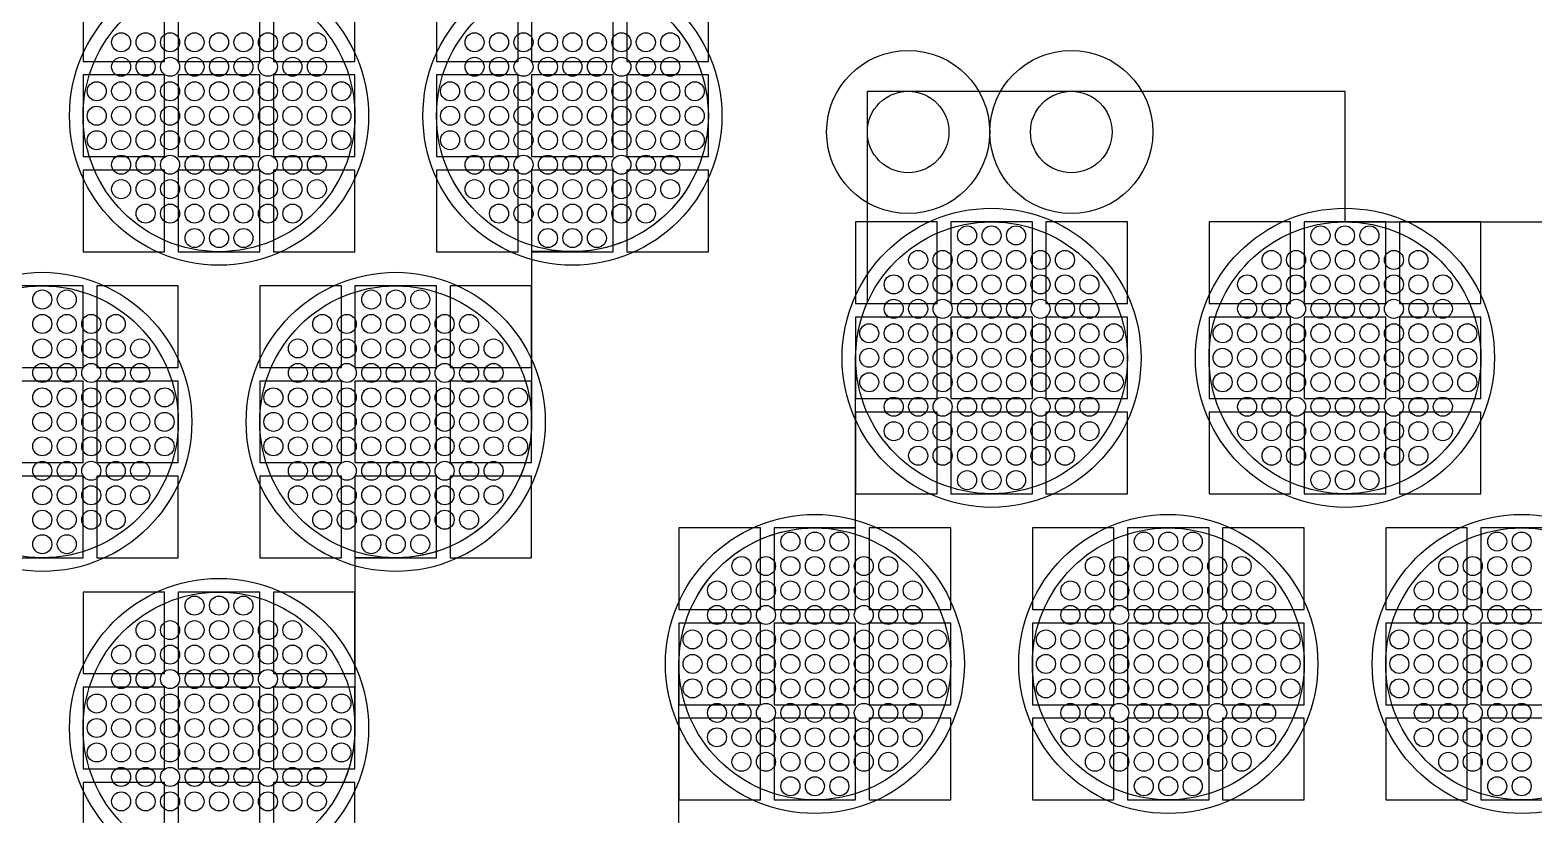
# Model space of a CAD drawing. Extents: x -49 to 54, y -38 to 38.
# Drawn here: x 8.77 to 14.3, y 8.43 to 11.31 of the extents above; entities that cross this region are included whole.
import ezdxf

# ---------------------------------------------------------------- set-up
doc = ezdxf.new("R2010")
doc.units = 0
for name, color, linetype in [('ADHESIVE_VIA_OPENINGS', 30, 'CONTINUOUS'), ('BACK_LAYER', 5, 'CONTINUOUS'), ('COND_LAYER_LOWER_ELECTRODE', 6, 'CONTINUOUS'), ('CONDUCTIVE_LAYER_BACK_LAYER', 2, 'CONTINUOUS'), ('EMITTER', 3, 'CONTINUOUS'), ('LOWER_ELECTRODE', 1, 'CONTINUOUS'), ('SUBSTRATE_VIA', 4, 'CONTINUOUS')]:
    doc.layers.add(name, color=color, linetype=linetype)

msp = doc.modelspace()

# ---------------------------------------------------------------- linework, layer by layer
at = {"layer": 'ADHESIVE_VIA_OPENINGS'}
for centre in [(11.9977, 10.9366), (12.5977, 10.9366)]:
    msp.add_circle(centre, 0.3, dxfattribs=at)
at = {"layer": 'BACK_LAYER'}
for points in [[(8.9628, 11.1965), (9.2628, 11.1965), (9.2628, 11.4965), (8.9628, 11.4965)], [(9.3128, 11.1965), (9.6128, 11.1965), (9.6128, 11.4965), (9.3128, 11.4965)], [(9.6628, 11.1965), (9.9628, 11.1965), (9.9628, 11.4965), (9.6628, 11.4965)], [(10.2628, 11.1965), (10.5628, 11.1965), (10.5628, 11.4965), (10.2628, 11.4965)], [(10.6128, 11.1965), (10.9128, 11.1965), (10.9128, 11.4965), (10.6128, 11.4965)], [(10.9628, 11.1965), (11.2628, 11.1965), (11.2628, 11.4965), (10.9628, 11.4965)], [(8.9628, 10.8465), (9.2628, 10.8465), (9.2628, 11.1465), (8.9628, 11.1465)], [(9.3128, 10.8465), (9.6128, 10.8465), (9.6128, 11.1465), (9.3128, 11.1465)], [(9.6628, 10.8465), (9.9628, 10.8465), (9.9628, 11.1465), (9.6628, 11.1465)], [(10.2628, 10.8465), (10.5628, 10.8465), (10.5628, 11.1465), (10.2628, 11.1465)], [(10.6128, 10.8465), (10.9128, 10.8465), (10.9128, 11.1465), (10.6128, 11.1465)], [(10.9628, 10.8465), (11.2628, 10.8465), (11.2628, 11.1465), (10.9628, 11.1465)], [(8.9628, 10.4965), (9.2628, 10.4965), (9.2628, 10.7965), (8.9628, 10.7965)], [(9.3128, 10.4965), (9.6128, 10.4965), (9.6128, 10.7965), (9.3128, 10.7965)], [(9.6628, 10.4965), (9.9628, 10.4965), (9.9628, 10.7965), (9.6628, 10.7965)], [(10.2628, 10.4965), (10.5628, 10.4965), (10.5628, 10.7965), (10.2628, 10.7965)], [(10.6128, 10.4965), (10.9128, 10.4965), (10.9128, 10.7965), (10.6128, 10.7965)], [(10.9628, 10.4965), (11.2628, 10.4965), (11.2628, 10.7965), (10.9628, 10.7965)], [(11.8046, 10.3063), (12.1046, 10.3063), (12.1046, 10.6063), (11.8046, 10.6063)], [(12.1546, 10.3063), (12.4546, 10.3063), (12.4546, 10.6063), (12.1546, 10.6063)], [(12.5046, 10.3063), (12.8046, 10.3063), (12.8046, 10.6063), (12.5046, 10.6063)], [(13.1046, 10.3063), (13.4046, 10.3063), (13.4046, 10.6063), (13.1046, 10.6063)], [(13.4546, 10.3063), (13.7546, 10.3063), (13.7546, 10.6063), (13.4546, 10.6063)], [(13.8046, 10.3063), (14.1046, 10.3063), (14.1046, 10.6063), (13.8046, 10.6063)], [(8.6628, 10.0707), (8.9628, 10.0707), (8.9628, 10.3707), (8.6628, 10.3707)], [(9.0128, 10.0707), (9.3128, 10.0707), (9.3128, 10.3707), (9.0128, 10.3707)], [(9.6128, 10.0707), (9.9128, 10.0707), (9.9128, 10.3707), (9.6128, 10.3707)], [(9.9628, 10.0707), (10.2628, 10.0707), (10.2628, 10.3707), (9.9628, 10.3707)], [(10.3128, 10.0707), (10.6128, 10.0707), (10.6128, 10.3707), (10.3128, 10.3707)], [(11.8046, 9.9563), (12.1046, 9.9563), (12.1046, 10.2563), (11.8046, 10.2563)], [(12.1546, 9.9563), (12.4546, 9.9563), (12.4546, 10.2563), (12.1546, 10.2563)], [(12.5046, 9.9563), (12.8046, 9.9563), (12.8046, 10.2563), (12.5046, 10.2563)], [(13.1046, 9.9563), (13.4046, 9.9563), (13.4046, 10.2563), (13.1046, 10.2563)], [(13.4546, 9.9563), (13.7546, 9.9563), (13.7546, 10.2563), (13.4546, 10.2563)], [(13.8046, 9.9563), (14.1046, 9.9563), (14.1046, 10.2563), (13.8046, 10.2563)], [(8.6628, 9.7207), (8.9628, 9.7207), (8.9628, 10.0207), (8.6628, 10.0207)], [(9.0128, 9.7207), (9.3128, 9.7207), (9.3128, 10.0207), (9.0128, 10.0207)], [(9.6128, 9.7207), (9.9128, 9.7207), (9.9128, 10.0207), (9.6128, 10.0207)], [(9.9628, 9.7207), (10.2628, 9.7207), (10.2628, 10.0207), (9.9628, 10.0207)], [(10.3128, 9.7207), (10.6128, 9.7207), (10.6128, 10.0207), (10.3128, 10.0207)], [(11.8046, 9.6063), (12.1046, 9.6063), (12.1046, 9.9063), (11.8046, 9.9063)], [(12.1546, 9.6063), (12.4546, 9.6063), (12.4546, 9.9063), (12.1546, 9.9063)], [(12.5046, 9.6063), (12.8046, 9.6063), (12.8046, 9.9063), (12.5046, 9.9063)], [(13.1046, 9.6063), (13.4046, 9.6063), (13.4046, 9.9063), (13.1046, 9.9063)], [(13.4546, 9.6063), (13.7546, 9.6063), (13.7546, 9.9063), (13.4546, 9.9063)], [(13.8046, 9.6063), (14.1046, 9.6063), (14.1046, 9.9063), (13.8046, 9.9063)], [(8.6628, 9.3707), (8.9628, 9.3707), (8.9628, 9.6707), (8.6628, 9.6707)], [(9.0128, 9.3707), (9.3128, 9.3707), (9.3128, 9.6707), (9.0128, 9.6707)], [(9.6128, 9.3707), (9.9128, 9.3707), (9.9128, 9.6707), (9.6128, 9.6707)], [(9.9628, 9.3707), (10.2628, 9.3707), (10.2628, 9.6707), (9.9628, 9.6707)], [(10.3128, 9.3707), (10.6128, 9.3707), (10.6128, 9.6707), (10.3128, 9.6707)], [(11.1546, 9.1805), (11.4546, 9.1805), (11.4546, 9.4805), (11.1546, 9.4805)], [(11.5046, 9.1805), (11.8046, 9.1805), (11.8046, 9.4805), (11.5046, 9.4805)], [(11.8546, 9.1805), (12.1546, 9.1805), (12.1546, 9.4805), (11.8546, 9.4805)], [(12.4546, 9.1805), (12.7546, 9.1805), (12.7546, 9.4805), (12.4546, 9.4805)], [(12.8046, 9.1805), (13.1046, 9.1805), (13.1046, 9.4805), (12.8046, 9.4805)], [(13.1546, 9.1805), (13.4546, 9.1805), (13.4546, 9.4805), (13.1546, 9.4805)], [(13.7546, 9.1805), (14.0546, 9.1805), (14.0546, 9.4805), (13.7546, 9.4805)], [(14.1046, 9.1805), (14.4046, 9.1805), (14.4046, 9.4805), (14.1046, 9.4805)], [(8.9628, 8.9448), (9.2628, 8.9448), (9.2628, 9.2448), (8.9628, 9.2448)], [(9.3128, 8.9448), (9.6128, 8.9448), (9.6128, 9.2448), (9.3128, 9.2448)], [(9.6628, 8.9448), (9.9628, 8.9448), (9.9628, 9.2448), (9.6628, 9.2448)], [(11.1546, 8.8305), (11.4546, 8.8305), (11.4546, 9.1305), (11.1546, 9.1305)], [(11.5046, 8.8305), (11.8046, 8.8305), (11.8046, 9.1305), (11.5046, 9.1305)], [(11.8546, 8.8305), (12.1546, 8.8305), (12.1546, 9.1305), (11.8546, 9.1305)], [(12.4546, 8.8305), (12.7546, 8.8305), (12.7546, 9.1305), (12.4546, 9.1305)], [(12.8046, 8.8305), (13.1046, 8.8305), (13.1046, 9.1305), (12.8046, 9.1305)], [(13.1546, 8.8305), (13.4546, 8.8305), (13.4546, 9.1305), (13.1546, 9.1305)], [(13.7546, 8.8305), (14.0546, 8.8305), (14.0546, 9.1305), (13.7546, 9.1305)], [(14.1046, 8.8305), (14.4046, 8.8305), (14.4046, 9.1305), (14.1046, 9.1305)], [(8.9628, 8.5948), (9.2628, 8.5948), (9.2628, 8.8948), (8.9628, 8.8948)], [(9.3128, 8.5948), (9.6128, 8.5948), (9.6128, 8.8948), (9.3128, 8.8948)], [(9.6628, 8.5948), (9.9628, 8.5948), (9.9628, 8.8948), (9.6628, 8.8948)], [(11.1546, 8.4805), (11.4546, 8.4805), (11.4546, 8.7805), (11.1546, 8.7805)], [(11.5046, 8.4805), (11.8046, 8.4805), (11.8046, 8.7805), (11.5046, 8.7805)], [(11.8546, 8.4805), (12.1546, 8.4805), (12.1546, 8.7805), (11.8546, 8.7805)], [(12.4546, 8.4805), (12.7546, 8.4805), (12.7546, 8.7805), (12.4546, 8.7805)], [(12.8046, 8.4805), (13.1046, 8.4805), (13.1046, 8.7805), (12.8046, 8.7805)], [(13.1546, 8.4805), (13.4546, 8.4805), (13.4546, 8.7805), (13.1546, 8.7805)], [(13.7546, 8.4805), (14.0546, 8.4805), (14.0546, 8.7805), (13.7546, 8.7805)], [(14.1046, 8.4805), (14.4046, 8.4805), (14.4046, 8.7805), (14.1046, 8.7805)], [(8.9628, 8.2448), (9.2628, 8.2448), (9.2628, 8.5448), (8.9628, 8.5448)], [(9.3128, 8.2448), (9.6128, 8.2448), (9.6128, 8.5448), (9.3128, 8.5448)], [(9.6628, 8.2448), (9.9628, 8.2448), (9.9628, 8.5448), (9.6628, 8.5448)]]:
    msp.add_lwpolyline(points, close=True, dxfattribs=at)
at = {"layer": 'COND_LAYER_LOWER_ELECTRODE'}
for centre in [(9.4628, 10.9965), (10.7628, 10.9965), (12.3046, 10.1063), (13.6046, 10.1063), (8.8128, 9.8707), (10.1128, 9.8707), (11.6546, 8.9805), (12.9546, 8.9805), (14.2546, 8.9805), (9.4628, 8.7448)]:
    msp.add_circle(centre, 0.55, dxfattribs=at)
at = {"layer": 'CONDUCTIVE_LAYER_BACK_LAYER'}
for points in [[(11.1401, 11.3246), (11.1528, 11.3094), (11.1649, 11.2936), (11.1764, 11.2774), (11.1873, 11.2607), (11.1974, 11.2436), (11.2069, 11.2262), (11.2157, 11.2083), (11.2238, 11.1901), (11.2311, 11.1717), (11.2377, 11.1529), (11.2435, 11.1339), (11.2486, 11.1147), (11.2529, 11.0953), (11.2565, 11.0757), (11.2592, 11.056), (11.2612, 11.0362), (11.2624, 11.0164), (11.2628, 10.9965), (11.2624, 10.9766), (11.2612, 10.9568), (11.2592, 10.937), (11.2565, 10.9173), (11.2529, 10.8977), (11.2486, 10.8783), (11.2435, 10.8591), (11.2377, 10.8401), (11.2311, 10.8213), (11.2238, 10.8029), (11.2157, 10.7847), (11.2069, 10.7669), (11.1974, 10.7494), (11.1873, 10.7323), (11.1764, 10.7156), (11.1649, 10.6994), (11.1528, 10.6837), (11.1401, 10.6684), (11.1267, 10.6537), (11.1128, 10.6395), (11.0983, 10.6258), (11.0833, 10.6128), (11.0678, 10.6003), (11.0518, 10.5885), (11.0354, 10.5773), (11.0185, 10.5668), (11.0012, 10.557), (10.9836, 10.5479), (10.9656, 10.5395), (10.9472, 10.5318), (10.9286, 10.5248), (10.9097, 10.5186), (10.8906, 10.5131), (10.8713, 10.5084), (10.8518, 10.5045), (10.8322, 10.5013), (10.8124, 10.499), (10.7926, 10.4974), (10.7727, 10.4966), (10.6128, 10.4966), (10.6128, 9.8707), (10.6124, 9.8508), (10.6112, 9.8309), (10.6092, 9.8112), (10.6065, 9.7915), (10.6029, 9.7719), (10.5986, 9.7525), (10.5935, 9.7333), (10.5877, 9.7143), (10.5811, 9.6955), (10.5738, 9.677), (10.5657, 9.6589), (10.5569, 9.641), (10.5474, 9.6235), (10.5373, 9.6065), (10.5264, 9.5898), (10.5149, 9.5736), (10.5028, 9.5578), (10.4901, 9.5426), (10.4767, 9.5278), (10.4628, 9.5136), (10.4483, 9.5), (10.4333, 9.4869), (10.4178, 9.4745), (10.4018, 9.4627), (10.3854, 9.4515), (10.3685, 9.441), (10.3512, 9.4312), (10.3336, 9.4221), (10.3156, 9.4136), (10.2972, 9.4059), (10.2786, 9.399), (10.2597, 9.3927), (10.2406, 9.3873), (10.2213, 9.3826), (10.2018, 9.3787), (10.1822, 9.3755), (10.1624, 9.3731), (10.1426, 9.3716), (10.1227, 9.3708), (9.9628, 9.3708), (9.9628, 8.7448), (9.9624, 8.725), (9.9612, 8.7051), (9.9592, 8.6853), (9.9565, 8.6656), (9.9529, 8.6461), (9.9486, 8.6267), (9.9435, 8.6074), (9.9377, 8.5884), (9.9311, 8.5697), (9.9238, 8.5512), (9.9157, 8.533), (9.9069, 8.5152), (9.8974, 8.4977), (9.8873, 8.4806), (9.8764, 8.464), (9.8649, 8.4477), (9.8528, 8.432), (9.8401, 8.4167)], [(11.1546, 8.3545), (11.1546, 8.9805), (11.155, 9.0004), (11.1562, 9.0202), (11.1582, 9.04), (11.161, 9.0597), (11.1645, 9.0792), (11.1688, 9.0987), (11.1739, 9.1179), (11.1797, 9.1369), (11.1863, 9.1556), (11.1937, 9.1741), (11.2017, 9.1923), (11.2105, 9.2101), (11.22, 9.2276), (11.2302, 9.2447), (11.241, 9.2614), (11.2525, 9.2776), (11.2646, 9.2933), (11.2774, 9.3086), (11.2907, 9.3233), (11.3046, 9.3375), (11.3191, 9.3512), (11.3341, 9.3642), (11.3496, 9.3767), (11.3656, 9.3885), (11.382, 9.3996), (11.3989, 9.4101), (11.4162, 9.42), (11.4339, 9.4291), (11.4519, 9.4375), (11.4702, 9.4452), (11.4888, 9.4522), (11.5077, 9.4584), (11.5268, 9.4639), (11.5462, 9.4686), (11.5656, 9.4725), (11.5853, 9.4756), (11.605, 9.478), (11.6248, 9.4796), (11.6447, 9.4804), (11.8046, 9.4804), (11.8046, 10.1063), (11.805, 10.1262), (11.8062, 10.146), (11.8082, 10.1658), (11.811, 10.1855), (11.8145, 10.2051), (11.8188, 10.2245), (11.8239, 10.2437), (11.8297, 10.2627), (11.8363, 10.2815), (11.8437, 10.2999), (11.8477, 10.3091), (11.8477, 11.0866), (13.6046, 11.0866), (13.6046, 10.6062), (14.9146, 10.6062)]]:
    msp.add_lwpolyline(points, dxfattribs=at)
at = {"layer": 'EMITTER'}
for centre in [(9.4628, 10.9965), (10.7628, 10.9965), (12.3046, 10.1063), (13.6046, 10.1063), (8.8128, 9.8707), (10.1128, 9.8707), (11.6546, 8.9805), (12.9546, 8.9805), (14.2546, 8.9805), (9.4628, 8.7448)]:
    msp.add_circle(centre, 0.5, dxfattribs=at)
at = {"layer": 'LOWER_ELECTRODE'}
for centre in [(9.1028, 11.2665), (9.1928, 11.2665), (9.2828, 11.2665), (9.3728, 11.2665), (9.4628, 11.2665), (9.5528, 11.2665), (9.6428, 11.2665), (9.7328, 11.2665), (9.8228, 11.2665), (10.4028, 11.2665), (10.4928, 11.2665), (10.5828, 11.2665), (10.6728, 11.2665), (10.7628, 11.2665), (10.8528, 11.2665), (10.9428, 11.2665), (11.0328, 11.2665), (11.1228, 11.2665), (9.1028, 11.1765), (9.1928, 11.1765), (9.2828, 11.1765), (9.3728, 11.1765), (9.4628, 11.1765), (9.5528, 11.1765), (9.6428, 11.1765), (9.7328, 11.1765), (9.8228, 11.1765), (10.4028, 11.1765), (10.4928, 11.1765), (10.5828, 11.1765), (10.6728, 11.1765), (10.7628, 11.1765), (10.8528, 11.1765), (10.9428, 11.1765), (11.0328, 11.1765), (11.1228, 11.1765), (9.0128, 11.0865), (9.1028, 11.0865), (9.1928, 11.0865), (9.2828, 11.0865), (9.3728, 11.0865), (9.4628, 11.0865), (9.5528, 11.0865), (9.6428, 11.0865), (9.7328, 11.0865), (9.8228, 11.0865), (9.9128, 11.0865), (10.3128, 11.0865), (10.4028, 11.0865), (10.4928, 11.0865), (10.5828, 11.0865), (10.6728, 11.0865), (10.7628, 11.0865), (10.8528, 11.0865), (10.9428, 11.0865), (11.0328, 11.0865), (11.1228, 11.0865), (11.2128, 11.0865), (9.0128, 10.9965), (9.1028, 10.9965), (9.1928, 10.9965), (9.2828, 10.9965), (9.3728, 10.9965), (9.4628, 10.9965), (9.5528, 10.9965), (9.6428, 10.9965), (9.7328, 10.9965), (9.8228, 10.9965), (9.9128, 10.9965), (10.3128, 10.9965), (10.4028, 10.9965), (10.4928, 10.9965), (10.5828, 10.9965), (10.6728, 10.9965), (10.7628, 10.9965), (10.8528, 10.9965), (10.9428, 10.9965), (11.0328, 10.9965), (11.1228, 10.9965), (11.2128, 10.9965), (9.0128, 10.9065), (9.1028, 10.9065), (9.1928, 10.9065), (9.2828, 10.9065), (9.3728, 10.9065), (9.4628, 10.9065), (9.5528, 10.9065), (9.6428, 10.9065), (9.7328, 10.9065), (9.8228, 10.9065), (9.9128, 10.9065), (10.3128, 10.9065), (10.4028, 10.9065), (10.4928, 10.9065), (10.5828, 10.9065), (10.6728, 10.9065), (10.7628, 10.9065), (10.8528, 10.9065), (10.9428, 10.9065), (11.0328, 10.9065), (11.1228, 10.9065), (11.2128, 10.9065), (9.1028, 10.8165), (9.1928, 10.8165), (9.2828, 10.8165), (9.3728, 10.8165), (9.4628, 10.8165), (9.5528, 10.8165), (9.6428, 10.8165), (9.7328, 10.8165), (9.8228, 10.8165), (10.4028, 10.8165), (10.4928, 10.8165), (10.5828, 10.8165), (10.6728, 10.8165), (10.7628, 10.8165), (10.8528, 10.8165), (10.9428, 10.8165), (11.0328, 10.8165), (11.1228, 10.8165), (9.1028, 10.7265), (9.1928, 10.7265), (9.2828, 10.7265), (9.3728, 10.7265), (9.4628, 10.7265), (9.5528, 10.7265), (9.6428, 10.7265), (9.7328, 10.7265), (9.8228, 10.7265), (10.4028, 10.7265), (10.4928, 10.7265), (10.5828, 10.7265), (10.6728, 10.7265), (10.7628, 10.7265), (10.8528, 10.7265), (10.9428, 10.7265), (11.0328, 10.7265), (11.1228, 10.7265), (9.1928, 10.6365), (9.2828, 10.6365), (9.3728, 10.6365), (9.4628, 10.6365), (9.5528, 10.6365), (9.6428, 10.6365), (9.7328, 10.6365), (10.4928, 10.6365), (10.5828, 10.6365), (10.6728, 10.6365), (10.7628, 10.6365), (10.8528, 10.6365), (10.9428, 10.6365), (11.0328, 10.6365), (9.3728, 10.5465), (9.4628, 10.5465), (9.5528, 10.5465), (10.6728, 10.5465), (10.7628, 10.5465), (10.8528, 10.5465), (12.2146, 10.5563), (12.3046, 10.5563), (12.3946, 10.5563), (13.5146, 10.5563), (13.6046, 10.5563), (13.6946, 10.5563), (12.0346, 10.4663), (12.1246, 10.4663), (12.2146, 10.4663), (12.3046, 10.4663), (12.3946, 10.4663), (12.4846, 10.4663), (12.5746, 10.4663), (13.3346, 10.4663), (13.4246, 10.4663), (13.5146, 10.4663), (13.6046, 10.4663), (13.6946, 10.4663), (13.7846, 10.4663), (13.8746, 10.4663), (11.9446, 10.3763), (12.0346, 10.3763), (12.1246, 10.3763), (12.2146, 10.3763), (12.3046, 10.3763), (12.3946, 10.3763), (12.4846, 10.3763), (12.5746, 10.3763), (12.6646, 10.3763), (13.2446, 10.3763), (13.3346, 10.3763), (13.4246, 10.3763), (13.5146, 10.3763), (13.6046, 10.3763), (13.6946, 10.3763), (13.7846, 10.3763), (13.8746, 10.3763), (13.9646, 10.3763), (8.8128, 10.3207), (8.9028, 10.3207), (10.0228, 10.3207), (10.1128, 10.3207), (10.2028, 10.3207), (11.9446, 10.2863), (12.0346, 10.2863), (12.1246, 10.2863), (12.2146, 10.2863), (12.3046, 10.2863), (12.3946, 10.2863), (12.4846, 10.2863), (12.5746, 10.2863), (12.6646, 10.2863), (13.2446, 10.2863), (13.3346, 10.2863), (13.4246, 10.2863), (13.5146, 10.2863), (13.6046, 10.2863), (13.6946, 10.2863), (13.7846, 10.2863), (13.8746, 10.2863), (13.9646, 10.2863), (8.8128, 10.2307), (8.9028, 10.2307), (8.9928, 10.2307), (9.0828, 10.2307), (9.8428, 10.2307), (9.9328, 10.2307), (10.0228, 10.2307), (10.1128, 10.2307), (10.2028, 10.2307), (10.2928, 10.2307), (10.3828, 10.2307), (11.8546, 10.1963), (11.9446, 10.1963), (12.0346, 10.1963), (12.1246, 10.1963), (12.2146, 10.1963), (12.3046, 10.1963), (12.3946, 10.1963), (12.4846, 10.1963), (12.5746, 10.1963), (12.6646, 10.1963), (12.7546, 10.1963), (13.1546, 10.1963), (13.2446, 10.1963), (13.3346, 10.1963), (13.4246, 10.1963), (13.5146, 10.1963), (13.6046, 10.1963), (13.6946, 10.1963), (13.7846, 10.1963), (13.8746, 10.1963), (13.9646, 10.1963), (14.0546, 10.1963), (8.8128, 10.1407), (8.9028, 10.1407), (8.9928, 10.1407), (9.0828, 10.1407), (9.1728, 10.1407), (9.7528, 10.1407), (9.8428, 10.1407), (9.9328, 10.1407), (10.0228, 10.1407), (10.1128, 10.1407), (10.2028, 10.1407), (10.2928, 10.1407), (10.3828, 10.1407), (10.4728, 10.1407), (11.8546, 10.1063), (11.9446, 10.1063), (12.0346, 10.1063), (12.1246, 10.1063), (12.2146, 10.1063), (12.3046, 10.1063), (12.3946, 10.1063), (12.4846, 10.1063), (12.5746, 10.1063), (12.6646, 10.1063), (12.7546, 10.1063), (13.1546, 10.1063), (13.2446, 10.1063), (13.3346, 10.1063), (13.4246, 10.1063), (13.5146, 10.1063), (13.6046, 10.1063), (13.6946, 10.1063), (13.7846, 10.1063), (13.8746, 10.1063), (13.9646, 10.1063), (14.0546, 10.1063), (8.8128, 10.0507), (8.9028, 10.0507), (8.9928, 10.0507), (9.0828, 10.0507), (9.1728, 10.0507), (9.7528, 10.0507), (9.8428, 10.0507), (9.9328, 10.0507), (10.0228, 10.0507), (10.1128, 10.0507), (10.2028, 10.0507), (10.2928, 10.0507), (10.3828, 10.0507), (10.4728, 10.0507), (11.8546, 10.0163), (11.9446, 10.0163), (12.0346, 10.0163), (12.1246, 10.0163), (12.2146, 10.0163), (12.3046, 10.0163), (12.3946, 10.0163), (12.4846, 10.0163), (12.5746, 10.0163), (12.6646, 10.0163), (12.7546, 10.0163), (13.1546, 10.0163), (13.2446, 10.0163), (13.3346, 10.0163), (13.4246, 10.0163), (13.5146, 10.0163), (13.6046, 10.0163), (13.6946, 10.0163), (13.7846, 10.0163), (13.8746, 10.0163), (13.9646, 10.0163), (14.0546, 10.0163), (8.8128, 9.9607), (8.9028, 9.9607), (8.9928, 9.9607), (9.0828, 9.9607), (9.1728, 9.9607), (9.2628, 9.9607), (9.6628, 9.9607), (9.7528, 9.9607), (9.8428, 9.9607), (9.9328, 9.9607), (10.0228, 9.9607), (10.1128, 9.9607), (10.2028, 9.9607), (10.2928, 9.9607), (10.3828, 9.9607), (10.4728, 9.9607), (10.5628, 9.9607), (11.9446, 9.9263), (12.0346, 9.9263), (12.1246, 9.9263), (12.2146, 9.9263), (12.3046, 9.9263), (12.3946, 9.9263), (12.4846, 9.9263), (12.5746, 9.9263), (12.6646, 9.9263), (13.2446, 9.9263), (13.3346, 9.9263), (13.4246, 9.9263), (13.5146, 9.9263), (13.6046, 9.9263), (13.6946, 9.9263), (13.7846, 9.9263), (13.8746, 9.9263), (13.9646, 9.9263), (8.8128, 9.8707), (8.9028, 9.8707), (8.9928, 9.8707), (9.0828, 9.8707), (9.1728, 9.8707), (9.2628, 9.8707), (9.6628, 9.8707), (9.7528, 9.8707), (9.8428, 9.8707), (9.9328, 9.8707), (10.0228, 9.8707), (10.1128, 9.8707), (10.2028, 9.8707), (10.2928, 9.8707), (10.3828, 9.8707), (10.4728, 9.8707), (10.5628, 9.8707), (11.9446, 9.8363), (12.0346, 9.8363), (12.1246, 9.8363), (12.2146, 9.8363), (12.3046, 9.8363), (12.3946, 9.8363), (12.4846, 9.8363), (12.5746, 9.8363), (12.6646, 9.8363), (13.2446, 9.8363), (13.3346, 9.8363), (13.4246, 9.8363), (13.5146, 9.8363), (13.6046, 9.8363), (13.6946, 9.8363), (13.7846, 9.8363), (13.8746, 9.8363), (13.9646, 9.8363), (8.8128, 9.7807), (8.9028, 9.7807), (8.9928, 9.7807), (9.0828, 9.7807), (9.1728, 9.7807), (9.2628, 9.7807), (9.6628, 9.7807), (9.7528, 9.7807), (9.8428, 9.7807), (9.9328, 9.7807), (10.0228, 9.7807), (10.1128, 9.7807), (10.2028, 9.7807), (10.2928, 9.7807), (10.3828, 9.7807), (10.4728, 9.7807), (10.5628, 9.7807), (12.0346, 9.7463), (12.1246, 9.7463), (12.2146, 9.7463), (12.3046, 9.7463), (12.3946, 9.7463), (12.4846, 9.7463), (12.5746, 9.7463), (13.3346, 9.7463), (13.4246, 9.7463), (13.5146, 9.7463), (13.6046, 9.7463), (13.6946, 9.7463), (13.7846, 9.7463), (13.8746, 9.7463), (8.8128, 9.6907), (8.9028, 9.6907), (8.9928, 9.6907), (9.0828, 9.6907), (9.1728, 9.6907), (9.7528, 9.6907), (9.8428, 9.6907), (9.9328, 9.6907), (10.0228, 9.6907), (10.1128, 9.6907), (10.2028, 9.6907), (10.2928, 9.6907), (10.3828, 9.6907), (10.4728, 9.6907), (12.2146, 9.6563), (12.3046, 9.6563), (12.3946, 9.6563), (13.5146, 9.6563), (13.6046, 9.6563), (13.6946, 9.6563), (8.8128, 9.6007), (8.9028, 9.6007), (8.9928, 9.6007), (9.0828, 9.6007), (9.1728, 9.6007), (9.7528, 9.6007), (9.8428, 9.6007), (9.9328, 9.6007), (10.0228, 9.6007), (10.1128, 9.6007), (10.2028, 9.6007), (10.2928, 9.6007), (10.3828, 9.6007), (10.4728, 9.6007), (8.8128, 9.5107), (8.9028, 9.5107), (8.9928, 9.5107), (9.0828, 9.5107), (9.8428, 9.5107), (9.9328, 9.5107), (10.0228, 9.5107), (10.1128, 9.5107), (10.2028, 9.5107), (10.2928, 9.5107), (10.3828, 9.5107), (11.5646, 9.4305), (11.6546, 9.4305), (11.7446, 9.4305), (12.8646, 9.4305), (12.9546, 9.4305), (13.0446, 9.4305), (14.1646, 9.4305), (14.2546, 9.4305), (8.8128, 9.4207), (8.9028, 9.4207), (10.0228, 9.4207), (10.1128, 9.4207), (10.2028, 9.4207), (11.3846, 9.3405), (11.4746, 9.3405), (11.5646, 9.3405), (11.6546, 9.3405), (11.7446, 9.3405), (11.8346, 9.3405), (11.9246, 9.3405), (12.6846, 9.3405), (12.7746, 9.3405), (12.8646, 9.3405), (12.9546, 9.3405), (13.0446, 9.3405), (13.1346, 9.3405), (13.2246, 9.3405), (13.9846, 9.3405), (14.0746, 9.3405), (14.1646, 9.3405), (14.2546, 9.3405), (11.2946, 9.2505), (11.3846, 9.2505), (11.4746, 9.2505), (11.5646, 9.2505), (11.6546, 9.2505), (11.7446, 9.2505), (11.8346, 9.2505), (11.9246, 9.2505), (12.0146, 9.2505), (12.5946, 9.2505), (12.6846, 9.2505), (12.7746, 9.2505), (12.8646, 9.2505), (12.9546, 9.2505), (13.0446, 9.2505), (13.1346, 9.2505), (13.2246, 9.2505), (13.3146, 9.2505), (13.8946, 9.2505), (13.9846, 9.2505), (14.0746, 9.2505), (14.1646, 9.2505), (14.2546, 9.2505), (9.3728, 9.1948), (9.4628, 9.1948), (9.5528, 9.1948), (11.2946, 9.1605), (11.3846, 9.1605), (11.4746, 9.1605), (11.5646, 9.1605), (11.6546, 9.1605), (11.7446, 9.1605), (11.8346, 9.1605), (11.9246, 9.1605), (12.0146, 9.1605), (12.5946, 9.1605), (12.6846, 9.1605), (12.7746, 9.1605), (12.8646, 9.1605), (12.9546, 9.1605), (13.0446, 9.1605), (13.1346, 9.1605), (13.2246, 9.1605), (13.3146, 9.1605), (13.8946, 9.1605), (13.9846, 9.1605), (14.0746, 9.1605), (14.1646, 9.1605), (14.2546, 9.1605), (9.1928, 9.1048), (9.2828, 9.1048), (9.3728, 9.1048), (9.4628, 9.1048), (9.5528, 9.1048), (9.6428, 9.1048), (9.7328, 9.1048), (11.2046, 9.0705), (11.2946, 9.0705), (11.3846, 9.0705), (11.4746, 9.0705), (11.5646, 9.0705), (11.6546, 9.0705), (11.7446, 9.0705), (11.8346, 9.0705), (11.9246, 9.0705), (12.0146, 9.0705), (12.1046, 9.0705), (12.5046, 9.0705), (12.5946, 9.0705), (12.6846, 9.0705), (12.7746, 9.0705), (12.8646, 9.0705), (12.9546, 9.0705), (13.0446, 9.0705), (13.1346, 9.0705), (13.2246, 9.0705), (13.3146, 9.0705), (13.4046, 9.0705), (13.8046, 9.0705), (13.8946, 9.0705), (13.9846, 9.0705), (14.0746, 9.0705), (14.1646, 9.0705), (14.2546, 9.0705), (9.1028, 9.0148), (9.1928, 9.0148), (9.2828, 9.0148), (9.3728, 9.0148), (9.4628, 9.0148), (9.5528, 9.0148), (9.6428, 9.0148), (9.7328, 9.0148), (9.8228, 9.0148), (11.2046, 8.9805), (11.2946, 8.9805), (11.3846, 8.9805), (11.4746, 8.9805), (11.5646, 8.9805), (11.6546, 8.9805), (11.7446, 8.9805), (11.8346, 8.9805), (11.9246, 8.9805), (12.0146, 8.9805), (12.1046, 8.9805), (12.5046, 8.9805), (12.5946, 8.9805), (12.6846, 8.9805), (12.7746, 8.9805), (12.8646, 8.9805), (12.9546, 8.9805), (13.0446, 8.9805), (13.1346, 8.9805), (13.2246, 8.9805), (13.3146, 8.9805), (13.4046, 8.9805), (13.8046, 8.9805), (13.8946, 8.9805), (13.9846, 8.9805), (14.0746, 8.9805), (14.1646, 8.9805), (14.2546, 8.9805), (9.1028, 8.9248), (9.1928, 8.9248), (9.2828, 8.9248), (9.3728, 8.9248), (9.4628, 8.9248), (9.5528, 8.9248), (9.6428, 8.9248), (9.7328, 8.9248), (9.8228, 8.9248), (11.2046, 8.8905), (11.2946, 8.8905), (11.3846, 8.8905), (11.4746, 8.8905), (11.5646, 8.8905), (11.6546, 8.8905), (11.7446, 8.8905), (11.8346, 8.8905), (11.9246, 8.8905), (12.0146, 8.8905), (12.1046, 8.8905), (12.5046, 8.8905), (12.5946, 8.8905), (12.6846, 8.8905), (12.7746, 8.8905), (12.8646, 8.8905), (12.9546, 8.8905), (13.0446, 8.8905), (13.1346, 8.8905), (13.2246, 8.8905), (13.3146, 8.8905), (13.4046, 8.8905), (13.8046, 8.8905), (13.8946, 8.8905), (13.9846, 8.8905), (14.0746, 8.8905), (14.1646, 8.8905), (14.2546, 8.8905), (9.0128, 8.8348), (9.1028, 8.8348), (9.1928, 8.8348), (9.2828, 8.8348), (9.3728, 8.8348), (9.4628, 8.8348), (9.5528, 8.8348), (9.6428, 8.8348), (9.7328, 8.8348), (9.8228, 8.8348), (9.9128, 8.8348), (11.2946, 8.8005), (11.3846, 8.8005), (11.4746, 8.8005), (11.5646, 8.8005), (11.6546, 8.8005), (11.7446, 8.8005), (11.8346, 8.8005), (11.9246, 8.8005), (12.0146, 8.8005), (12.5946, 8.8005), (12.6846, 8.8005), (12.7746, 8.8005), (12.8646, 8.8005), (12.9546, 8.8005), (13.0446, 8.8005), (13.1346, 8.8005), (13.2246, 8.8005), (13.3146, 8.8005), (13.8946, 8.8005), (13.9846, 8.8005), (14.0746, 8.8005), (14.1646, 8.8005), (14.2546, 8.8005), (9.0128, 8.7448), (9.1028, 8.7448), (9.1928, 8.7448), (9.2828, 8.7448), (9.3728, 8.7448), (9.4628, 8.7448), (9.5528, 8.7448), (9.6428, 8.7448), (9.7328, 8.7448), (9.8228, 8.7448), (9.9128, 8.7448), (11.2946, 8.7105), (11.3846, 8.7105), (11.4746, 8.7105), (11.5646, 8.7105), (11.6546, 8.7105), (11.7446, 8.7105), (11.8346, 8.7105), (11.9246, 8.7105), (12.0146, 8.7105), (12.5946, 8.7105), (12.6846, 8.7105), (12.7746, 8.7105), (12.8646, 8.7105), (12.9546, 8.7105), (13.0446, 8.7105), (13.1346, 8.7105), (13.2246, 8.7105), (13.3146, 8.7105), (13.8946, 8.7105), (13.9846, 8.7105), (14.0746, 8.7105), (14.1646, 8.7105), (14.2546, 8.7105), (9.0128, 8.6548), (9.1028, 8.6548), (9.1928, 8.6548), (9.2828, 8.6548), (9.3728, 8.6548), (9.4628, 8.6548), (9.5528, 8.6548), (9.6428, 8.6548), (9.7328, 8.6548), (9.8228, 8.6548), (9.9128, 8.6548), (11.3846, 8.6205), (11.4746, 8.6205), (11.5646, 8.6205), (11.6546, 8.6205), (11.7446, 8.6205), (11.8346, 8.6205), (11.9246, 8.6205), (12.6846, 8.6205), (12.7746, 8.6205), (12.8646, 8.6205), (12.9546, 8.6205), (13.0446, 8.6205), (13.1346, 8.6205), (13.2246, 8.6205), (13.9846, 8.6205), (14.0746, 8.6205), (14.1646, 8.6205), (14.2546, 8.6205), (9.1028, 8.5648), (9.1928, 8.5648), (9.2828, 8.5648), (9.3728, 8.5648), (9.4628, 8.5648), (9.5528, 8.5648), (9.6428, 8.5648), (9.7328, 8.5648), (9.8228, 8.5648), (11.5646, 8.5305), (11.6546, 8.5305), (11.7446, 8.5305), (12.8646, 8.5305), (12.9546, 8.5305), (13.0446, 8.5305), (14.1646, 8.5305), (14.2546, 8.5305), (9.1028, 8.4748), (9.1928, 8.4748), (9.2828, 8.4748), (9.3728, 8.4748), (9.4628, 8.4748), (9.5528, 8.4748), (9.6428, 8.4748), (9.7328, 8.4748), (9.8228, 8.4748)]:
    msp.add_circle(centre, 0.035, dxfattribs=at)
at = {"layer": 'SUBSTRATE_VIA'}
for centre in [(11.9977, 10.9366), (12.5977, 10.9366)]:
    msp.add_circle(centre, 0.15, dxfattribs=at)

doc.saveas('drawing.dxf')
